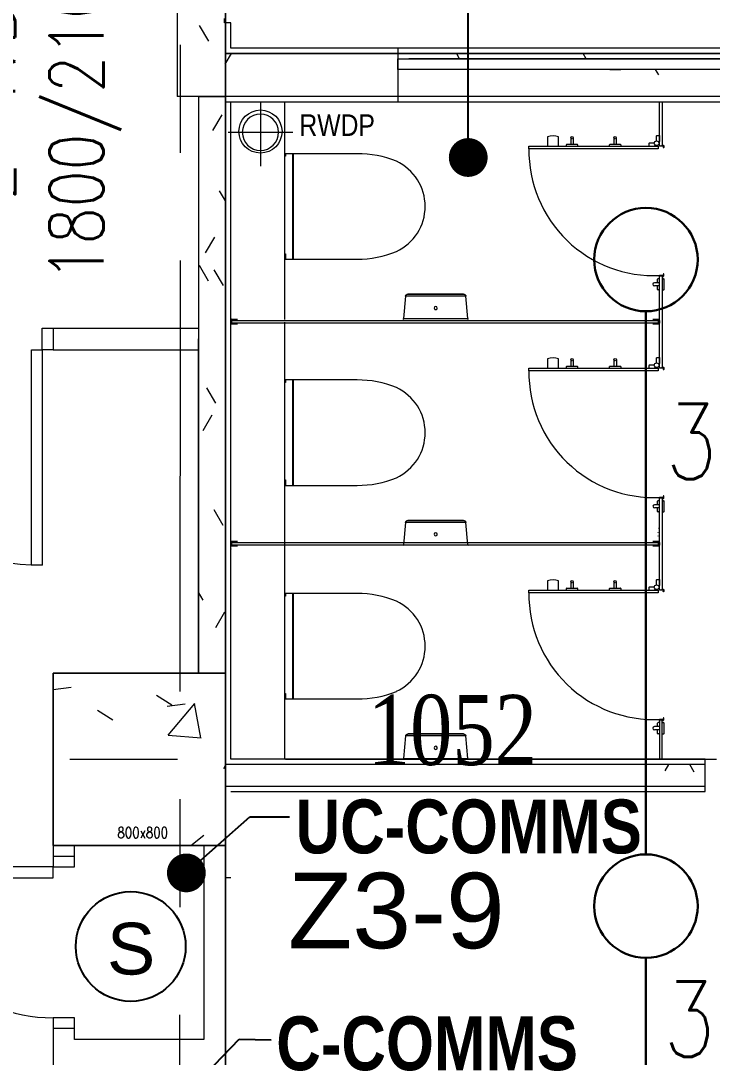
# Model space of a CAD drawing. Header units: millimetres. Extents: x -47219 to 440296, y -79832 to 7189.
# Drawn here: x 6132 to 9340, y -19008 to -14198 of the extents above; entities that cross this region are included whole.
import ezdxf
from ezdxf import colors
from ezdxf.entities.mleader import LeaderData, LeaderLine
from ezdxf.math import Vec2, Vec3

# ---------------------------------------------------------------- set-up
doc = ezdxf.new("R2010")
doc.units = ezdxf.units.MM
doc.linetypes.add('BLK_2 - 3RD STOREY  LOWER ROOF PLAN-archi clean_25 SEPT 2024$0$IDA - Grid Line', pattern=[3500, 2000, -500, 500, -500])
for name, color, linetype in [('ADRESS', 42, 'Continuous'), ('ANNOTATION', 7, 'Continuous'), ('M-_FIRESMOKE_E-', 1, 'Continuous'), ('M-_FIRESPRK_T-', 7, 'Continuous'), ('ROOMNAME', 7, 'Continuous'), ('ZONENAME', 152, 'Continuous')]:
    doc.layers.add(name, color=color, linetype=linetype)
for name, color, linetype, lineweight in [('BLK_2 - 3RD STOREY  LOWER ROOF PLAN-archi clean_25 SEPT 2024$0$1599_DB_A_BLK2_HQ_R21-2ND STOREY 20230517--$0$A-_DOOR----_E', 8, 'Continuous', 9), ('BLK_2 - 3RD STOREY  LOWER ROOF PLAN-archi clean_25 SEPT 2024$0$1599_DB_A_BLK2_HQ_R21-3RD STOREY 230517$0$A-_FLORPATT_H-1', 8, 'Continuous', 9), ('BLK_2 - 3RD STOREY  LOWER ROOF PLAN-archi clean_25 SEPT 2024$0$1599_DB_A_BLK2_HQ_R21-3RD STOREY 230517$0$A-_FURT----_E', 8, 'Continuous', 9), ('BLK_2 - 3RD STOREY  LOWER ROOF PLAN-archi clean_25 SEPT 2024$0$1599_DB_A_BLK2_HQ_R21-3RD STOREY 230517$0$A-_WALL----_H-1', 8, 'Continuous', 9), ('BLK_2 - 3RD STOREY  LOWER ROOF PLAN-archi clean_25 SEPT 2024$0$1599_DB_A_BLK2_HQ_R21-3RD STOREY 230517$0$M-_SANIFIXR_E', 8, 'Continuous', 9), ('BLK_2 - 3RD STOREY  LOWER ROOF PLAN-archi clean_25 SEPT 2024$0$A-_WALL----_E', 8, 'Continuous', 9), ('BLK_2 - 3RD STOREY  LOWER ROOF PLAN-archi clean_25 SEPT 2024$0$A-_WIND----_E', 8, 'Continuous', 9), ('BLK_2 - 3RD STOREY  LOWER ROOF PLAN-archi clean_25 SEPT 2024$0$S-_ANOTGRID_E-1', 8, 'BLK_2 - 3RD STOREY  LOWER ROOF PLAN-archi clean_25 SEPT 2024$0$IDA - Grid Line', 9), ('M-_SPRKPIEX_E-', 1, 'Continuous', 30), ('NW_BEAM AND COLUMN', 134, 'Continuous', 5), ('S-_LINE----_N-', 140, 'Continuous', 18), ('S-TEXT', 140, 'Continuous', 18)]:
    doc.layers.add(name, color=color, linetype=linetype, lineweight=lineweight)
doc.styles.add('BLK_2 - 3RD STOREY  LOWER ROOF PLAN-archi clean_25 SEPT 2024$0$Arial Narrow_1', font='ARIALN.TTF', dxfattribs={"height": 500})
doc.styles.add('BLK_2 - 3RD STOREY  LOWER ROOF PLAN_12 JUNE 2024$0$Arial Narrow_B_3', font='ARIALNB.TTF', dxfattribs={"height": 375})
doc.styles.add('RomanS_3', font='romans__.ttf', dxfattribs={"width": 0.8, "height": 50})
doc.styles.add('RomanS_5', font='romans__.ttf', dxfattribs={"width": 0.8, "height": 250})
doc.styles.add('Simplex', font='SIMPLEX.shx', dxfattribs={"width": 0.8, "height": 2.5})
doc.styles.get("Standard").update_dxf_attribs({"font": 'arial.ttf'})
doc.styles.add('TIME', font='times.ttf', dxfattribs={"width": 0.8})
doc.dimstyles.new('ROOM', dxfattribs={"dimscale": 1000, "dimtxt": 0.18, "dimasz": 0.18, "dimexe": 0.18, "dimexo": 0.0625, "dimgap": 0.09, "dimtad": 0, "dimtih": 1, "dimtoh": 1, "dimdec": 0, "dimzin": 0, "dimdsep": 46, "dimtxsty": 'Standard', "dimblk": 'OBLIQUE', "dimcen": 0.09, "dimadec": 0, "dimazin": 0, "dimtfac": 1, "dimtdec": 0, "dimtofl": 0, "dimtmove": 0, "dimatfit": 3, "dimldrblk": 'DOT', "dimfxl": 1, "dimtolj": 1, "dimtzin": 0, "dimarcsym": 0})
pattern_1 = [(0, (-131307.08, -42727.71), (1016, 254), [83.82, -678.18, 83.82, -678.18, -4064]), (0, (-131307.08, -42727.71), (1016, 254), [-1524, 83.82, -1440.18, 83.82, -678.18, -1778]), (0, (-131307.08, -42727.71), (1016, 254), [-3810, 83.82, -424.18, 83.82, -1186.18]), (120, (-130926.08, -42600.71), (-727.9705, 752.8818), [83.82, -678.18, 83.82, -678.18, -4064]), (120, (-130926.08, -42600.71), (-727.9705, 752.8818), [-1524, 83.82, -1440.18, 83.82, -678.18, -1778]), (120, (-130926.08, -42600.71), (-727.9705, 752.8818), [-3810, 83.82, -424.18, 83.82, -1186.18]), (240, (-130799.08, -42092.71), (-288.0295, -1006.8818), [83.82, -678.18, 83.82, -678.18, -4064]), (240, (-130799.08, -42092.71), (-288.0295, -1006.8818), [-1524, 83.82, -1440.18, 83.82, -678.18, -1778]), (240, (-130799.08, -42092.71), (-288.0295, -1006.8818), [-3810, 83.82, -424.18, 83.82, -1186.18])]
pattern_2 = [(270, (-122611.37, -78352.37), (300, 2e-14), []), (0, (-122611.37, -78352.37), (0, 300), [])]
pattern_3 = [(270, (-122611.37, -78411.28), (300, 2e-14), []), (0, (-122611.37, -78411.28), (0, 300), [])]
pattern_4 = [(0, (0, 0), (1016, 254), [83.82, -678.18, 83.82, -678.18, -4064]), (0, (0, 0), (1016, 254), [-1524, 83.82, -1440.18, 83.82, -678.18, -1778]), (0, (0, 0), (1016, 254), [-3810, 83.82, -424.18, 83.82, -1186.18]), (120, (381, 127), (-727.97045, 752.8818), [83.82, -678.18, 83.82, -678.18, -4064]), (120, (381, 127), (-727.97045, 752.8818), [-1524, 83.82, -1440.18, 83.82, -678.18, -1778]), (120, (381, 127), (-727.97045, 752.8818), [-3810, 83.82, -424.18, 83.82, -1186.18]), (240, (508, 635), (-288.02955, -1006.8818), [83.82, -678.18, 83.82, -678.18, -4064]), (240, (508, 635), (-288.02955, -1006.8818), [-1524, 83.82, -1440.18, 83.82, -678.18, -1778]), (240, (508, 635), (-288.02955, -1006.8818), [-3810, 83.82, -424.18, 83.82, -1186.18])]
pattern_5 = [(270, (-122611.37, -78352.37), (300, 2e-14), []), (0, (-122611.37, -78352.37), (0, 300), [])]

# ---------------------------------------------------------------- blocks, each defined once
blk = doc.blocks.new('3rd Structure')
at = {"layer": 'NW_BEAM AND COLUMN', "color": 8}
for p, q in [((-21350, 250), (-21350, -28550)), ((-21350, -28550), (-21350, 250)), ((-21350, -18325), (-17450, -18325)), ((-21350, -18525), (-21350, -18325)), ((-17450, -18525), (-21350, -18525)), ((-22150, -21200), (-21350, -21200)), ((-22150, -22000), (-22150, -21200)), ((-21350, -21200), (-21350, -22000)), ((-21350, -22000), (-22150, -22000))]:
    blk.add_line(p, q, dxfattribs=at)
at = {"layer": 'S-TEXT', "color": 8, "insert": (-22576.3, -18272.3), "char_height": 250, "width": 2959.115, "attachment_point": 2, "rotation": 90, "line_spacing_factor": 0.983083, "style": 'RomanS_5'}
blk.add_mtext('2-4VB2-3\\P1800/2100x850', dxfattribs=at)
at = {"layer": 'S-TEXT', "color": 8, "insert": (-21851.4, -21915.6), "char_height": 50, "width": 313.287, "attachment_point": 1, "line_spacing_factor": 0.983083, "style": 'RomanS_3'}
blk.add_mtext('800x800', dxfattribs=at)
blk = doc.blocks.new('fire0101')
at = {"color": 0, "linetype": 'Continuous'}
blk.add_circle((0, 0), 100, dxfattribs=at)
blk = doc.blocks.new('_Dot')
at = {"color": 0, "linetype": 'ByBlock', "lineweight": -2}
blk.add_line((-0.5, 0), (-1, 0), dxfattribs=at)
at = {"color": 0, "linetype": 'ByBlock', "const_width": 0.5}
blk.add_lwpolyline([(-0.25, 0, 1), (0.25, 0, 1)], format="xyb", close=True, dxfattribs=at)
blk = doc.blocks.new('_Oblique')
at = {"color": 0, "linetype": 'ByBlock', "lineweight": -2}
blk.add_line((-0.5, -0.5), (0.5, 0.5), dxfattribs=at)
blk = doc.blocks.new('SMOKE')
at = {"layer": 'M-_FIRESMOKE_E-'}
blk.add_circle((0, 0), 254.7, dxfattribs=at)
blk.add_text('S', height=240, dxfattribs=at).set_placement((-110, -130))
blk = doc.blocks.new('BLK_2 - 3RD STOREY  LOWER ROOF PLAN-archi clean_25 SEPT 2024$0$1599_DB_A_BLK2_HQ_R21-3RD STOREY 230517$0$IDA - WC - Floor Mount wo Tank - MS980CMG-2955194-LINKVIEW_BLK2_3RD STOREY')
at = {"layer": 'BLK_2 - 3RD STOREY  LOWER ROOF PLAN-archi clean_25 SEPT 2024$0$1599_DB_A_BLK2_HQ_R21-3RD STOREY 230517$0$M-_SANIFIXR_E'}
for p, q in [((-220.3, 340.1), (-245.6, 340.1)), ((-245.6, 340.1), (-245.6, 8.1)), ((-220.3, 343.3), (-220.3, 340.1)), ((232.2, 340.1), (232.2, 343.3)), ((243.7, 340.1), (232.2, 340.1)), ((243.7, 8.1), (243.7, 340.1)), ((-244.4, 304.5), (-244.4, 305.3)), ((-244.4, 305.3), (243.1, 305.3)), ((243.1, 304.5), (-244.4, 304.5)), ((243.1, 305.3), (243.1, 304.5))]:
    blk.add_line(p, q, dxfattribs=at)
for centre, radius, start, end in [((224.9, 4.8), 470.5, 179.6016, 202.4039), ((-226.8, 4.8), 470.5, 337.5961, 0.3984), ((-0.9, -77.1), 230.7, 204.9793, 335.0207)]:
    blk.add_arc(centre, radius, start, end, dxfattribs=at)
blk = doc.blocks.new('BLK_2 - 3RD STOREY  LOWER ROOF PLAN-archi clean_25 SEPT 2024$0$1599_DB_A_BLK2_HQ_R21-3RD STOREY 230517$0$IDA - Toilet Roll Holder - Jumbo - IDA - Toilet Roll Holder - Jumbo-V24-LINKVIEW_BLK2_3RD STOREY')
at = {"layer": 'BLK_2 - 3RD STOREY  LOWER ROOF PLAN-archi clean_25 SEPT 2024$0$1599_DB_A_BLK2_HQ_R21-3RD STOREY 230517$0$A-_FURT----_E'}
for p, q in [((-152.2, 0), (-148.7, -3.5)), ((148.7, -3.5), (152.2, 0)), ((-148.7, -3.5), (-139.5, -107.9)), ((0, -3.5), (-147.2, -3.5)), ((147.2, -3.5), (0, -3.5)), ((139.5, -107.9), (148.7, -3.5)), ((-138.1, -107.9), (0, -107.9)), ((0, -107.9), (74.6, -107.9)), ((75.4, -107.9), (138.1, -107.9))]:
    blk.add_line(p, q, dxfattribs=at)
for points in [[(-128.8, -117), (-129.2, -117), (-129.6, -117), (-130.1, -116.9), (-130.5, -116.9), (-130.9, -116.8), (-131.4, -116.7), (-131.8, -116.6), (-132.2, -116.4), (-132.6, -116.3), (-133, -116.1), (-133.4, -116), (-133.8, -115.8), (-134.2, -115.6), (-134.6, -115.3), (-134.9, -115.1), (-135.3, -114.8), (-135.6, -114.6), (-136, -114.3), (-136.3, -114), (-136.6, -113.7), (-136.9, -113.4), (-137.2, -113), (-137.5, -112.7), (-137.7, -112.3), (-138, -112), (-138.2, -111.6), (-138.4, -111.2), (-138.6, -110.8), (-138.8, -110.4), (-139, -110), (-139.1, -109.6), (-139.2, -109.2), (-139.4, -108.8), (-139.5, -108.3), (-139.5, -107.9)], [(0, -117), (-5.1, -117), (-10.3, -117), (-15.4, -117), (-20.5, -117), (-25.6, -117), (-30.6, -117), (-35.6, -117), (-40.5, -117), (-45.4, -117), (-50.1, -117), (-54.8, -117), (-59.5, -117), (-64, -117), (-68.4, -117), (-72.7, -117), (-76.9, -117), (-81, -117), (-84.9, -117), (-88.7, -117), (-92.4, -117), (-95.9, -117), (-99.2, -117), (-102.4, -117), (-105.5, -117), (-108.3, -117), (-111, -117), (-113.6, -117), (-115.9, -117), (-118, -117), (-120, -117), (-121.8, -117), (-123.3, -117), (-124.7, -117), (-125.9, -117), (-126.9, -117), (-127.7, -117), (-128.2, -117), (-128.6, -117), (-128.7, -117), (-128.8, -117)], [(-128.8, -117), (-128.6, -117), (-128.3, -117), (-127.8, -117), (-127.1, -117), (-126.2, -117), (-125.1, -117), (-123.7, -117), (-122.2, -117), (-120.5, -117), (-118.6, -117), (-116.5, -117), (-114.2, -117), (-111.7, -117), (-109.1, -117), (-106.3, -117), (-103.3, -117), (-100.1, -117), (-96.8, -117), (-93.3, -117), (-89.7, -117), (-85.9, -117), (-82, -117), (-78, -117), (-73.8, -117), (-69.6, -117), (-65.2, -117), (-60.7, -117), (-56.1, -117), (-51.4, -117), (-46.7, -117), (-41.8, -117), (-36.9, -117), (-32, -117), (-26.9, -117), (-21.9, -117), (-16.8, -117), (-11.7, -117), (-6.5, -117), (-1.4, -117), (0, -117)], [(0, -117), (5.1, -117), (10.3, -117), (15.4, -117), (20.5, -117), (25.6, -117), (30.6, -117), (35.6, -117), (40.5, -117), (45.4, -117), (50.1, -117), (54.8, -117), (59.5, -117), (64, -117), (68.4, -117), (72.7, -117), (76.9, -117), (81, -117), (84.9, -117), (88.7, -117), (92.4, -117), (95.9, -117), (99.2, -117), (102.4, -117), (105.5, -117), (108.3, -117), (111, -117), (113.6, -117), (115.9, -117), (118, -117), (120, -117), (121.8, -117), (123.3, -117), (124.7, -117), (125.9, -117), (126.9, -117), (127.7, -117), (128.2, -117), (128.6, -117), (128.7, -117), (128.8, -117)], [(128.8, -117), (128.6, -117), (128.3, -117), (127.8, -117), (127.1, -117), (126.2, -117), (125.1, -117), (123.7, -117), (122.2, -117), (120.5, -117), (118.6, -117), (116.5, -117), (114.2, -117), (111.7, -117), (109.1, -117), (106.3, -117), (103.3, -117), (100.1, -117), (96.8, -117), (93.3, -117), (89.7, -117), (85.9, -117), (82, -117), (78, -117), (73.8, -117), (69.6, -117), (65.2, -117), (60.7, -117), (56.1, -117), (51.4, -117), (46.7, -117), (41.8, -117), (36.9, -117), (32, -117), (26.9, -117), (21.9, -117), (16.8, -117), (11.7, -117), (6.5, -117), (1.4, -117), (0, -117)], [(139.5, -107.9), (139.5, -108.4), (139.4, -108.8), (139.2, -109.2), (139.1, -109.6), (138.9, -110.1), (138.8, -110.5), (138.6, -110.9), (138.4, -111.2), (138.2, -111.6), (137.9, -112), (137.7, -112.4), (137.4, -112.7), (137.2, -113.1), (136.9, -113.4), (136.6, -113.7), (136.3, -114), (135.9, -114.3), (135.6, -114.6), (135.3, -114.9), (134.9, -115.1), (134.5, -115.3), (134.2, -115.6), (133.8, -115.8), (133.4, -116), (133, -116.2), (132.6, -116.3), (132.2, -116.5), (131.7, -116.6), (131.3, -116.7), (130.9, -116.8), (130.5, -116.9), (130, -116.9), (129.6, -117), (129.1, -117), (128.8, -117)]]:
    blk.add_lwpolyline(points, dxfattribs=at)
for start, end in [(360, 180), (180, 360)]:
    blk.add_arc((0, -52.6), 7.38, start, end, dxfattribs=at)
blk = doc.blocks.new('BLK_2 - 3RD STOREY  LOWER ROOF PLAN-archi clean_25 SEPT 2024$0$1599_DB_A_BLK2_HQ_R21-2ND STOREY 20230517--$0$IDA - F - Single - Swing - 1100L X 2200H - B2-TD01-3240952-LINKVIEW_BLK2_2ND STOREY')
at = {"layer": 'BLK_2 - 3RD STOREY  LOWER ROOF PLAN-archi clean_25 SEPT 2024$0$1599_DB_A_BLK2_HQ_R21-2ND STOREY 20230517--$0$A-_DOOR----_E'}
for p, q in [((-550, 50), (-500, 50)), ((-500, 50), (-500, -50)), ((500, 50), (550, 50)), ((500, -50), (500, 50)), ((-500, -50), (-550, -50)), ((450, -50), (500, -50)), ((450, -1050), (450, -50)), ((500, -50), (500, -1050)), ((550, -50), (500, -50)), ((500, -1050), (450, -1050))]:
    blk.add_line(p, q, dxfattribs=at)
blk.add_arc((500, -50), 1000, 180, 270, dxfattribs=at)
blk = doc.blocks.new('BLK_2 - 3RD STOREY  LOWER ROOF PLAN-archi clean_25 SEPT 2024$0$IDA - Louver - Array Panels - 3 Panels - 3000L X 1000H - AW-3859977-BLK 2 3RD STOREY PLAN')
at = {"layer": 'BLK_2 - 3RD STOREY  LOWER ROOF PLAN-archi clean_25 SEPT 2024$0$A-_WIND----_E'}
for p, q in [((-1450, 25), (-1500, 25)), ((-1500, 25), (-1500, -25)), ((-1500, -25), (-1500, 25)), ((-1500, 25), (1500, 25)), ((-1500, 25), (1450, 25)), ((-1500, 25), (-1500, -25)), ((-466.7, 25), (-516.7, 25)), ((516.7, 25), (466.7, 25)), ((1500, 25), (1500, -25)), ((-1500, -25), (-1450, -25)), ((-1500, -25), (1450, -25)), ((1500, -25), (-1500, -25)), ((-516.7, -25), (-466.7, -25)), ((466.7, -25), (516.7, -25))]:
    blk.add_line(p, q, dxfattribs=at)
blk = doc.blocks.new('BLK_2 - 3RD STOREY  LOWER ROOF PLAN-archi clean_25 SEPT 2024$0$2 hook door')
for p, q in [((25045.5, -16829.2), (25045.5, -16872.2)), ((25097.5, -16872.2), (25097.5, -16829.2)), ((25154.1, -16832.7), (25154.1, -16863.2)), ((25165.1, -16832.7), (25165.1, -16863.2)), ((25354.1, -16832.7), (25354.1, -16863.2)), ((25365.1, -16832.7), (25365.1, -16863.2)), ((25133.6, -16872.2), (25133.6, -16865.2)), ((25135.6, -16863.2), (25183.6, -16863.2)), ((25185.6, -16865.2), (25185.6, -16872.2)), ((25333.6, -16872.2), (25333.6, -16865.2)), ((25335.6, -16863.2), (25383.6, -16863.2)), ((25385.6, -16865.2), (25385.6, -16872.2)), ((25565.5, -17505.7), (25542, -17505.7)), ((25556.5, -17505.7), (25556.5, -17489.2)), ((25565.5, -17487.2), (25558.5, -17487.2)), ((25577.5, -17487.2), (25584.5, -17487.2)), ((25586.5, -17537.2), (25586.5, -17489.2)), ((25565.5, -17520.7), (25542, -17520.7)), ((25556.5, -17537.2), (25556.5, -17520.7)), ((25565.5, -17539.2), (25558.5, -17539.2)), ((25577.5, -17539.2), (25584.5, -17539.2))]:
    blk.add_line(p, q)
for points in [[(25552, -16847.7), (25552, -16824.7, -0.414214), (25554, -16822.7), (25565.5, -16822.7), (25565.5, -16850.2), (25563.1, -16850.2), (25563.1, -16858.7)], [(25541, -16858.7), (25518, -16858.7, 0.414214), (25516, -16860.7), (25516, -16872.2), (25543.5, -16872.2), (25543.5, -16869.8), (25552, -16869.8)]]:
    blk.add_lwpolyline(points, format="xyb")
blk.add_lwpolyline([(25559.6, -16884.2), (24959.6, -16884.2), (24959.6, -16872.2), (25559.6, -16872.2)], close=True)
for points in [[(25584.8, -16878.2, -0.291473), (25583.6, -16880, -1), (25583.1, -16878.9, 0.291473), (25583.6, -16878.2), (25583.6, -16870.5, 0.350085), (25581.8, -16869.2, 1), (25581.8, -16871.7), (25581.8, -16872.2), (25565.3, -16872.2, -0.414214), (25564.8, -16871.7), (25564.8, -16868.2, -0.327538), (25565.5, -16867.2), (25565.5, -16871), (25577.5, -16871), (25577.5, -16868.2, -0.414214), (25578.5, -16867.2), (25581.8, -16867.2, -0.414214), (25584.8, -16870.2)], [(25584.8, -17466.4, 0.291473), (25583.6, -17464.5, 1), (25583.1, -17465.6, -0.291473), (25583.6, -17466.4), (25583.6, -17474.1, -0.350085), (25581.8, -17475.4, -1), (25581.8, -17472.9), (25581.8, -17472.4), (25565.3, -17472.4, 0.414214), (25564.8, -17472.9), (25564.8, -17476.4, 0.327538), (25565.5, -17477.4), (25565.5, -17473.6), (25577.5, -17473.6), (25577.5, -17476.4, 0.414214), (25578.5, -17477.4), (25581.8, -17477.4, 0.414214), (25584.8, -17474.4)]]:
    blk.add_lwpolyline(points, format="xyb", close=True)
for centre, radius in [((25159.6, -16832.7), 5.5), ((25359.6, -16832.7), 5.5), ((25552, -16858.7), 11)]:
    blk.add_circle(centre, radius)
for centre, radius, start, end in [((25071.5, -16894.3), 70.1, 68.2289, 111.7711), ((25135.6, -16865.2), 2, 90, 180), ((25183.6, -16865.2), 2, 0, 90), ((25335.6, -16865.2), 2, 90, 180), ((25383.6, -16865.2), 2, 0, 90), ((25542, -17513.2), 7.5, 90, 270), ((25558.5, -17489.2), 2, 90, 180), ((25584.5, -17489.2), 2, 0, 90), ((25558.5, -17537.2), 2, 180, 270), ((25584.5, -17537.2), 2, 270, 0)]:
    blk.add_arc(centre, radius, start, end)
at = {"ltscale": 10}
blk.add_arc((25540.3, -16892.1), 580.8, 179.2194, 272.5231, dxfattribs=at)
blk = doc.blocks.new('BLK_2 - 3RD STOREY  LOWER ROOF PLAN-archi clean_25 SEPT 2024')
at = {"layer": 'BLK_2 - 3RD STOREY  LOWER ROOF PLAN-archi clean_25 SEPT 2024$0$1599_DB_A_BLK2_HQ_R21-3RD STOREY 230517$0$A-_FLORPATT_H-1'}
h = blk.add_hatch(dxfattribs=at)
h.set_pattern_fill('FP_5', color=256, style=0, pattern_type=2)
h.set_pattern_definition(pattern_2)
h.paths.add_polyline_path([(-122207.9, -57202.4), (-122227.9, -57202.4), (-122224.4, -57222.4), (-122224.4, -57205.4), (-122211.4, -57205.4), (-122209.4, -57228.2), (-122209.4, -57220.4)], flags=0)
h = blk.add_hatch(dxfattribs=at)
h.set_pattern_fill('FP_5', color=256, style=0, pattern_type=2)
h.set_pattern_definition(pattern_2)
h.paths.add_polyline_path([(-122227.9, -58222.1), (-122227.4, -58246.4), (-122226.4, -58248.9), (-122224.4, -58248.9), (-122226.4, -58226.5), (-122227.8, -58222.4)], flags=0)
h = blk.add_hatch(dxfattribs=at)
h.set_pattern_fill('FP_5', color=256, style=0, pattern_type=2)
h.set_pattern_definition(pattern_2)
h.paths.add_polyline_path([(-122254.6, -58268.9), (-122232, -58268.2), (-122227.9, -58267.4), (-122227.9, -58265.4), (-122250.2, -58267.4)], flags=0)
h = blk.add_hatch(dxfattribs=at)
h.set_pattern_fill('FP_5', color=256, style=0, pattern_type=2)
h.set_pattern_definition(pattern_2)
h.paths.add_polyline_path([(-122227.9, -58282.6), (-122224.4, -58268.9), (-122226.4, -58270.4), (-122227.8, -58282.4)], flags=0)
h = blk.add_hatch(dxfattribs=at)
h.set_pattern_fill('FP_5', color=256, style=0, pattern_type=2)
h.set_pattern_definition(pattern_2)
h.paths.add_polyline_path([(-122254.6, -59298.9), (-122244.4, -59302.4), (-122227.9, -59300.4), (-122227.9, -59299.2), (-122244.4, -59300.1)], flags=0)
h = blk.add_hatch(dxfattribs=at)
h.set_pattern_fill('FP_5', color=256, style=0, pattern_type=2)
h.set_pattern_definition(pattern_2)
h.paths.add_polyline_path([(-122227.9, -59272.1), (-122227.4, -59296.4), (-122226.4, -59298.9), (-122224.4, -59298.9), (-122226.4, -59276.5), (-122227.8, -59272.4)], flags=0)
h = blk.add_hatch(dxfattribs=at)
h.set_pattern_fill('FP_5', color=256, style=0, pattern_type=2)
h.set_pattern_definition(pattern_2)
h.paths.add_polyline_path([(-122227.9, -59302.4), (-122227.4, -59302.4), (-122226.4, -59318.7), (-122224.4, -59317.4), (-122226.4, -59299), (-122227.7, -59300.4)], flags=0)
h = blk.add_hatch(dxfattribs=at)
h.set_pattern_fill('FP_5', color=256, style=0, pattern_type=2)
h.set_pattern_definition(pattern_2)
h.paths.add_polyline_path([(-122207.9, -59272.1), (-122211.4, -59282.4), (-122209.4, -59328.2), (-122209.4, -59320.4), (-122208.1, -59299.4), (-122207.9, -59272.4)], flags=0)
h = blk.add_hatch(dxfattribs=at)
h.set_pattern_fill('FP_5', color=256, style=0, pattern_type=2)
h.set_pattern_definition(pattern_2)
h.paths.add_polyline_path([(-122254.6, -59318.9), (-122232, -59318.2), (-122227.9, -59317.4), (-122227.9, -59315.4), (-122250.2, -59317.4)], flags=0)
h = blk.add_hatch(dxfattribs=at)
h.set_pattern_fill('FP_5', color=256, style=0, pattern_type=2)
h.set_pattern_definition(pattern_2)
h.paths.add_polyline_path([(-122227.9, -59332.6), (-122224.4, -59318.9), (-122226.4, -59320.4), (-122227.8, -59332.4)], flags=0)
h = blk.add_hatch(dxfattribs=at)
h.set_pattern_fill('FP_5', color=256, style=0, pattern_type=2)
h.set_pattern_definition(pattern_2)
h.paths.add_polyline_path([(-124236.4, -60552.4), (-124211.4, -60552.4), (-124211.4, -60502.4), (-124236.4, -60502.4), (-124236.4, -60527.4)], flags=0)
at = {"layer": 'BLK_2 - 3RD STOREY  LOWER ROOF PLAN-archi clean_25 SEPT 2024$0$1599_DB_A_BLK2_HQ_R21-3RD STOREY 230517$0$A-_WALL----_H-1'}
h = blk.add_hatch(dxfattribs=at)
h.set_pattern_fill('FP_2', color=256, style=0, pattern_type=2)
h.set_pattern_definition(pattern_1)
h.paths.add_polyline_path([(-124361.4, -57077.4), (-124236.4, -57077.4), (-124237.9, -56935.7), (-124241.4, -56935.7), (-124241.4, -56915.7), (-124236.4, -56915.7), (-124237.9, -56722.4), (-124241.4, -56722.4), (-124241.4, -56702.4), (-124361.4, -56702.4), (-124361.4, -57052.4)], flags=0)
at = {"layer": 'BLK_2 - 3RD STOREY  LOWER ROOF PLAN-archi clean_25 SEPT 2024$0$A-_WALL----_E'}
h = blk.add_hatch(dxfattribs=at)
h.set_pattern_fill('FP_2', color=256, style=0, pattern_type=2)
h.set_pattern_definition(pattern_4)
h.paths.add_polyline_path([(-124361.4, -57077.4), (-124236.4, -57077.4), (-124236.4, -56935.7), (-124241.4, -56935.7), (-124241.4, -56915.7), (-124236.4, -56915.7), (-124236.4, -56722.4), (-124241.4, -56722.4), (-124241.4, -56702.4), (-124361.4, -56702.4), (-124361.4, -57052.4)])
h.paths.add_polyline_path([(-124241.4, -55302.4), (-124241.4, -55282.4), (-124236.4, -55282.4), (-124236.4, -54972.4), (-124241.4, -54972.4), (-124241.4, -54952.4), (-124361.4, -54952.4), (-124361.4, -55302.4), (-124268.6, -55302.4)])
h.paths.add_polyline_path([(-124303.6, -51352.4), (-124241.4, -51352.4), (-124241.4, -51332.4), (-124236.4, -51332.4), (-124236.4, -51105.4), (-124241.4, -51105.4), (-124241.4, -51085.4), (-124361.4, -51085.4), (-124361.4, -51352.4)])
h.paths.add_polyline_path([(-124303.6, -49685.4), (-124241.4, -49685.4), (-124241.4, -49665.4), (-124236.4, -49665.4), (-124236.4, -49439.4), (-124241.4, -49439.4), (-124241.4, -49419.4), (-124361.4, -49419.4), (-124361.4, -49685.4)])
h.paths.add_polyline_path([(-124361.4, -48019.4), (-124241.4, -48019.4), (-124241.4, -47999.4), (-124236.4, -47999.4), (-124236.4, -47772.4), (-124241.4, -47772.4), (-124241.4, -47752.4), (-124361.4, -47752.4)])
h.paths.add_polyline_path([(-124361.4, -44152.4), (-124241.4, -44152.4), (-124241.4, -44132.4), (-124236.4, -44132.4), (-124236.4, -43955.7), (-124241.4, -43955.7), (-124241.4, -43935.7), (-124361.4, -43935.7), (-124361.4, -43987.8)])
h.paths.add_polyline_path([(-124241.4, -42535.7), (-124241.4, -42515.7), (-124236.4, -42515.7), (-124236.4, -42339), (-124241.4, -42339), (-124241.4, -42319), (-124361.4, -42319), (-124361.4, -42535.7), (-124268.6, -42535.7)])
h.paths.add_polyline_path([(-124272.2, -40919), (-124241.4, -40919), (-124241.4, -40899), (-124236.4, -40899), (-124236.4, -40722.4), (-124241.4, -40722.4), (-124241.4, -40702.4), (-124361.4, -40702.4), (-124361.4, -40919), (-124303.6, -40919)])
h = blk.add_hatch(dxfattribs=at)
h.set_pattern_fill('FP_2', color=256, style=0, pattern_type=2)
h.set_pattern_definition(pattern_4)
h.paths.add_polyline_path([(-120811.9, -57177.4), (-120336.4, -57177.4), (-120336.4, -57077.4), (-124361.4, -57077.4), (-124361.4, -57177.4), (-121078.1, -57177.4)])
h.paths.add_polyline_path([(-121419.7, -57152.4), (-123436.4, -57152.4), (-123436.4, -57102.4), (-120436.4, -57102.4), (-120436.4, -57152.4), (-121344.3, -57152.4)])
h = blk.add_hatch(dxfattribs=at)
h.set_pattern_fill('FP_2', color=256, style=0, pattern_type=2)
h.set_pattern_definition(pattern_1)
h.paths.add_polyline_path([(-124237.9, -59952.4), (-124236.4, -59952.4), (-124237.9, -57177.4), (-124361.4, -57177.4), (-124361.4, -59952.4)], flags=0)
h = blk.add_hatch(dxfattribs=at)
h.set_pattern_fill('FP_2', color=256, style=0, pattern_type=2)
h.set_pattern_definition(pattern_4)
h.paths.add_polyline_path([(-124272.2, -59952.4), (-124236.4, -59952.4), (-124236.4, -57177.4), (-124361.4, -57177.4), (-124361.4, -59952.4)])
h = blk.add_hatch(dxfattribs=at)
h.set_pattern_fill('FP_5', color=256, style=0, pattern_type=2)
h.set_pattern_definition(pattern_3)
h.paths.add_polyline_path([(-123958.2, -57542.6), (-123923.4, -57543.2), (-123923.4, -58030.7), (-123922.6, -58030.7), (-123923.4, -57543.2)], flags=0)
h = blk.add_hatch(dxfattribs=at)
h.set_pattern_fill('FP_5', color=256, style=0, pattern_type=2)
h.set_pattern_definition([(270, (-122611.37, -78416.28), (300, 2e-14), []), (0, (-122611.37, -78416.28), (0, 300), [])])
h.paths.add_polyline_path([(-122254.6, -58312.8), (-122244.4, -58316.3), (-122227.9, -58314.3), (-122227.9, -58313.1), (-122244.4, -58314)], flags=0)
h = blk.add_hatch(dxfattribs=at)
h.set_pattern_fill('FP_5', color=256, style=0, pattern_type=2)
h.set_pattern_definition(pattern_3)
h.paths.add_polyline_path([(-123958.2, -58592.6), (-123923.4, -58593.2), (-123923.4, -59080.7), (-123922.6, -59080.7), (-123923.4, -58593.2)], flags=0)
h = blk.add_hatch(dxfattribs=at)
h.set_pattern_fill('FP_5', color=256, style=0, pattern_type=2)
h.set_pattern_definition(pattern_2)
h.paths.add_polyline_path([(-123958.2, -59583.7), (-123923.4, -59584.3), (-123923.4, -60071.8), (-123922.6, -60071.8), (-123923.4, -59584.3)], flags=0)
h = blk.add_hatch(dxfattribs=at)
h.set_pattern_fill('FP_1', color=256, style=0, pattern_type=2)
h.set_pattern_definition([(50, (-131307.1, -42727.7), (1821.84, -159.39), [190.5, -2095.5]), (355, (-131307, -42727.7), (-352.43, 1910.57), [152.4, -1676.4]), (100.451, (-131155.3, -42741), (1469.43, 1751.17), [161.9, -1780.9]), (46.184, (-131307, -42219.7), (2710.8, -420.43), [285.75, -3143.25]), (96.636, (-131081.2, -42254.7), (2374.03, 2474.28), [242.85, -2671.35]), (351.184, (-131307, -42219.7), (2374.05, 2474.25), [228.6, -2514.6]), (21, (-131053.1, -42346.7), (1516.14, -1022.65), [190.5, -2095.5]), (326, (-131053, -42346.7), (618.02, 1841.88), [152.4, -1676.4]), (71.451, (-130926.7, -42432), (2134.17, 819.21), [161.9, -1780.9]), (37.5, (-131307.1, -42727.7), (30.886, 845.55), [83.82, -1572.26, 83.82, -1617.98, -1682.75]), (37.5, (-131307.1, -42727.7), (30.886, 845.55), [-3357.88, 83.82, -1598.93]), (7.5, (-131307.1, -42727.7), (668.197, 1001.806), [83.82, -886.46, 83.82, -1534.16, -641.35]), (7.5, (-131307.1, -42727.7), (668.197, 1001.806), [-2588.26, 83.82, -557.53]), (327.5, (-131873.5, -42727.7), (1355.91, -57.29), [83.82, -551.18, 83.82, -1897.38, -2628.9]), (327.5, (-131873.5, -42727.7), (1355.91, -57.29), [-2616.2, 83.82, -2545.08]), (317.5, (-132127.5, -42727.7), (1481.29, 254.266), [83.82, -741.68, 83.82, -1231.9, -1866.9]), (317.5, (-132127.5, -42727.7), (1481.29, 254.266), [-2141.22, 83.82, -1783.08])])
h.paths.add_polyline_path([(-124237.9, -60752.4), (-124236.4, -60752.4), (-124237.9, -59952.4), (-125036.4, -59952.4), (-125036.4, -60752.4), (-124436.4, -60752.4)], flags=0)
h = blk.add_hatch(dxfattribs=at)
h.set_pattern_fill('FP_1', color=256, style=0, pattern_type=2)
h.set_pattern_definition([(50, (0, 0), (1821.841, -159.39), [190.5, -2095.5]), (355, (0, 0), (-352.428, 1910.567), [152.4, -1676.4]), (100.451, (151.8, -13.3), (1469.426, 1751.166), [161.9, -1780.9]), (46.184, (0, 508), (2710.79, -420.428), [285.75, -3143.25]), (96.636, (226, 473), (2374.026, 2474.276), [242.85, -2671.35]), (351.184, (0, 508), (2374.05, 2474.25), [228.6, -2514.6]), (21, (254, 381), (1516.143, -1022.652), [190.5, -2095.5]), (326, (254, 381), (618.02, 1841.88), [152.4, -1676.4]), (71.451, (380.3, 295.8), (2134.171, 819.212), [161.9, -1780.9]), (37.5, (0, 0), (30.886, 845.5504), [83.82, -1572.26, 83.82, -1617.98, -1682.75]), (37.5, (0, 0), (30.886, 845.5504), [-3357.88, 83.82, -1598.93]), (7.5, (0, 0), (668.1966, 1001.806), [83.82, -886.46, 83.82, -1534.16, -641.35]), (7.5, (0, 0), (668.1966, 1001.806), [-2588.26, 83.82, -557.53]), (327.5, (-566.4, 0), (1355.9093, -57.2896), [83.82, -551.18, 83.82, -1897.38, -2628.9]), (327.5, (-566.4, 0), (1355.9093, -57.2896), [-2616.2, 83.82, -2545.08]), (317.5, (-820.4, 0), (1481.293, 254.266), [83.82, -741.68, 83.82, -1231.9, -1866.9]), (317.5, (-820.4, 0), (1481.293, 254.266), [-2141.22, 83.82, -1783.08])])
h.paths.add_polyline_path([(-124272.2, -60752.4), (-124236.4, -60752.4), (-124236.4, -59952.4), (-125036.4, -59952.4), (-125036.4, -60752.4), (-124436.4, -60752.4)])
h = blk.add_hatch(dxfattribs=at)
h.set_pattern_fill('FP_1', color=256, style=0, pattern_type=2)
h.set_pattern_definition([(50, (-131307.1, -42727.7), (1821.84, -159.39), [190.5, -2095.5]), (355, (-131307, -42727.7), (-352.43, 1910.57), [152.4, -1676.4]), (100.451, (-131155.3, -42741), (1469.43, 1751.17), [161.9, -1780.9]), (46.184, (-131307, -42219.7), (2710.8, -420.43), [285.75, -3143.25]), (96.636, (-131081.2, -42254.7), (2374.03, 2474.28), [242.85, -2671.35]), (351.184, (-131307, -42219.7), (2374.05, 2474.25), [228.6, -2514.6]), (21, (-131053.1, -42346.7), (1516.14, -1022.65), [190.5, -2095.5]), (326, (-131053, -42346.7), (618.02, 1841.88), [152.4, -1676.4]), (71.451, (-130926.7, -42432), (2134.17, 819.21), [161.9, -1780.9]), (37.5, (-131307.1, -42727.7), (30.886, 845.55), [83.82, -1572.26, 83.82, -1617.98, -1682.75]), (37.5, (-131307.1, -42727.7), (30.886, 845.55), [-3357.88, 83.82, -1598.93]), (7.5, (-131307.1, -42727.7), (668.197, 1001.806), [83.82, -886.46, 83.82, -1534.16, -641.35]), (7.5, (-131307.1, -42727.7), (668.197, 1001.806), [-2588.26, 83.82, -557.53]), (327.5, (-131873.5, -42727.7), (1355.91, -57.29), [83.82, -551.18, 83.82, -1897.38, -2628.9]), (327.5, (-131873.5, -42727.7), (1355.91, -57.29), [-2616.2, 83.82, -2545.08]), (317.5, (-132127.5, -42727.7), (1481.29, 254.266), [83.82, -741.68, 83.82, -1231.9, -1866.9]), (317.5, (-132127.5, -42727.7), (1481.29, 254.266), [-2141.22, 83.82, -1783.08])])
h.paths.add_polyline_path([(-124236.4, -60752.4), (-124237.9, -59952.4), (-125036.4, -59952.4), (-125036.4, -60752.4), (-124237.9, -60752.4)], flags=0)
h = blk.add_hatch(dxfattribs=at)
h.set_pattern_fill('FP_5', color=256, style=0, pattern_type=2)
h.set_pattern_definition(pattern_5)
h.paths.add_polyline_path([(-122227.9, -60352.4), (-122224.4, -60352.4), (-122226.4, -60326.5), (-122226.4, -60334.4), (-122227.6, -60349.4)], flags=0)
h = blk.add_hatch(dxfattribs=at)
h.set_pattern_fill('FP_5', color=256, style=0, pattern_type=2)
h.set_pattern_definition(pattern_5)
h.paths.add_polyline_path([(-122207.9, -60322.1), (-122211.4, -60332.4), (-122209.4, -60352.4), (-122207.9, -60352.4), (-122207.9, -60322.4)], flags=0)
h = blk.add_hatch(dxfattribs=at)
h.set_pattern_fill('FP_2', color=256, style=0, pattern_type=2)
h.set_pattern_definition(pattern_1)
h.paths.add_polyline_path([(-123335.9, -60477.4), (-122011.4, -60477.4), (-122011.4, -60377.4), (-124284.9, -60379.5), (-124284.9, -60477.4), (-123786.9, -60477.4)], flags=0)
for p, q in [((-124461.4, -56702.4), (-124461.4, -57052.4)), ((-124236.4, -57077.4), (-124236.4, -56702.4)), ((-124241.4, -56935.7), (-124241.4, -56915.7)), ((-124211.4, -56935.7), (-124241.4, -56935.7)), ((-124236.4, -56935.7), (-124236.4, -56915.7)), ((-124236.4, -57052.4), (-124236.4, -56935.7)), ((-124236.4, -57052.4), (-124236.4, -56935.7)), ((-124211.4, -57052.4), (-124211.4, -56935.7)), ((-124461.4, -57052.4), (-124461.4, -57077.4)), ((-124461.4, -57077.4), (-124461.4, -57277.4)), ((-124236.4, -57052.4), (-124236.4, -57077.4)), ((-124236.4, -57077.4), (-124236.4, -57052.4)), ((-120336.4, -57077.4), (-124236.4, -57077.4)), ((-120336.4, -57077.4), (-124236.4, -57077.4)), ((-117011.4, -57052.4), (-124211.4, -57052.4)), ((-120336.4, -57052.4), (-124211.4, -57052.4)), ((-120361.4, -57277.4), (-124461.4, -57277.4)), ((-124236.4, -57277.4), (-124361.4, -57277.4)), ((-124361.4, -57277.4), (-124361.4, -58368.9)), ((-124361.4, -57277.4), (-124236.4, -57277.4)), ((-124237.9, -57277.4), (-124236.4, -60427.4)), ((-124236.4, -57302.4), (-120336.4, -57302.4)), ((-124211.4, -60352.4), (-124211.4, -57302.4)), ((-124074.7, -57300.7), (-124074.7, -57600.7)), ((-123961.4, -58311.3), (-123961.4, -57302.4)), ((-124224.3, -57443.4), (-123924.3, -57443.4)), ((-124211.4, -58307.8), (-124211.4, -58309.3)), ((-124181.1, -58312.8), (-124211.4, -58312.8)), ((-124211.4, -58314.3), (-124209.9, -58316.3)), ((-124211.4, -58326.3), (-124211.4, -58327.8)), ((-124209.9, -58329.3), (-124211.4, -58331.3)), ((-124211.4, -58332.8), (-124181.1, -58332.8)), ((-124209.9, -58316.3), (-124209.9, -58329.3)), ((-124208.4, -58314.3), (-124193.4, -58314.3)), ((-124208.4, -58331.3), (-124208.4, -58314.3)), ((-124208.4, -58316.3), (-124208.4, -58329.3)), ((-124193.4, -58331.3), (-124208.4, -58331.3)), ((-124193.4, -58314.3), (-124191.4, -58316.3)), ((-124191.4, -58329.3), (-124193.4, -58331.3)), ((-124191.4, -58316.3), (-124181.1, -58316.3)), ((-124181.1, -58329.3), (-124191.4, -58329.3)), ((-123961.4, -59361.3), (-123961.4, -58324.3)), ((-122224.4, -58312.8), (-122254.6, -58312.8)), ((-122254.6, -58316.3), (-122244.4, -58316.3)), ((-122244.4, -58329.3), (-122254.6, -58329.3)), ((-122254.6, -58332.8), (-122224.4, -58332.8)), ((-122244.4, -58316.3), (-122242.4, -58314.3)), ((-122242.4, -58331.3), (-122244.4, -58329.3)), ((-122242.4, -58314.3), (-122227.4, -58314.3)), ((-122227.4, -58331.3), (-122242.4, -58331.3)), ((-122227.4, -58314.3), (-122227.4, -58331.3)), ((-122227.4, -58329.3), (-122227.4, -58316.3)), ((-122225.9, -58316.3), (-122224.4, -58314.3)), ((-122225.9, -58329.3), (-122225.9, -58316.3)), ((-122224.4, -58331.3), (-122225.9, -58329.3)), ((-122224.4, -58314.3), (-122224.4, -58312.8)), ((-122224.4, -58332.8), (-122224.4, -58331.3)), ((-125036.4, -58352.4), (-125036.4, -58452.4)), ((-125036.4, -58352.4), (-124361.4, -58352.4)), ((-124361.4, -58368.9), (-124361.4, -59952.4)), ((-124361.4, -59952.4), (-124361.4, -58402.4)), ((-125036.4, -58452.4), (-124361.4, -58452.4)), ((-124361.4, -58468.9), (-124361.4, -59952.4)), ((-124181.1, -59342.8), (-124211.4, -59342.8)), ((-124211.4, -59344.3), (-124209.9, -59346.3)), ((-124209.9, -59346.3), (-124209.9, -59359.3)), ((-124208.4, -59344.3), (-124193.4, -59344.3)), ((-124208.4, -59361.3), (-124208.4, -59344.3)), ((-124208.4, -59346.3), (-124208.4, -59359.3)), ((-124193.4, -59344.3), (-124191.4, -59346.3)), ((-124191.4, -59346.3), (-124181.1, -59346.3)), ((-123961.4, -60352.4), (-123961.4, -59315.4)), ((-122224.4, -59342.8), (-122254.6, -59342.8)), ((-122254.6, -59346.3), (-122244.4, -59346.3)), ((-122244.4, -59346.3), (-122242.4, -59344.3)), ((-122242.4, -59344.3), (-122227.4, -59344.3)), ((-122227.9, -59346.3), (-122226.4, -59346.3)), ((-122227.4, -59344.3), (-122227.4, -59361.3)), ((-122227.4, -59359.3), (-122227.4, -59346.3)), ((-122226.4, -59346.3), (-122224.4, -59344.8)), ((-122225.9, -59346.3), (-122224.4, -59344.3)), ((-122225.9, -59359.3), (-122225.9, -59346.3)), ((-122224.4, -59344.3), (-122224.4, -59342.8)), ((-124211.4, -59357.8), (-124211.4, -59359.3)), ((-124209.9, -59359.3), (-124211.4, -59361.3)), ((-124211.4, -59362.8), (-124181.1, -59362.8)), ((-124211.4, -59376.3), (-124211.4, -59377.8)), ((-124193.4, -59361.3), (-124208.4, -59361.3)), ((-124191.4, -59359.3), (-124193.4, -59361.3)), ((-124181.1, -59359.3), (-124191.4, -59359.3)), ((-122244.4, -59359.3), (-122254.6, -59359.3)), ((-122254.6, -59362.8), (-122224.4, -59362.8)), ((-122242.4, -59361.3), (-122244.4, -59359.3)), ((-122227.4, -59361.3), (-122242.4, -59361.3)), ((-122224.4, -59361.3), (-122225.9, -59359.3)), ((-122224.4, -59362.8), (-122224.4, -59361.3)), ((-125036.4, -59952.4), (-125036.4, -60752.4)), ((-124361.4, -59952.4), (-125036.4, -59952.4)), ((-124361.4, -59952.4), (-125036.4, -59952.4)), ((-125036.4, -59952.4), (-125036.4, -60752.4)), ((-125036.4, -59952.4), (-125036.4, -60752.4)), ((-124336.4, -59952.4), (-125036.4, -59952.4)), ((-124361.4, -59952.4), (-124236.4, -59952.4)), ((-124236.4, -59952.4), (-124361.4, -59952.4)), ((-124236.4, -59952.4), (-124361.4, -59952.4)), ((-124361.4, -59952.4), (-124236.4, -59952.4)), ((-124236.4, -59952.4), (-124361.4, -59952.4)), ((-124361.4, -59952.4), (-124236.4, -59952.4)), ((-124361.4, -59952.4), (-124236.4, -59952.4)), ((-124336.4, -59952.4), (-124236.4, -59952.4)), ((-124236.4, -59952.4), (-124336.4, -59952.4)), ((-124236.4, -60752.4), (-124236.4, -59952.4)), ((-124236.4, -60027.4), (-124236.4, -61002.4)), ((-124236.4, -60827.4), (-124236.4, -60027.4)), ((-122011.4, -60352.4), (-124211.4, -60352.4)), ((-122011.4, -60502.4), (-122011.4, -60352.4)), ((-122011.4, -60377.4), (-124236.4, -60377.4)), ((-124236.4, -60477.4), (-122011.4, -60477.4)), ((-124236.4, -62362.4), (-124236.4, -60502.4)), ((-124236.4, -60502.4), (-124236.4, -62362.4)), ((-124211.4, -60502.4), (-122011.4, -60502.4)), ((-125036.4, -60752.4), (-125036.4, -60802.4)), ((-124836.4, -60752.4), (-125036.4, -60752.4)), ((-125036.4, -60752.4), (-124436.4, -60752.4)), ((-124936.4, -60802.4), (-124936.4, -60752.4)), ((-124236.4, -60752.4), (-124436.4, -60752.4)), ((-124436.4, -60752.4), (-124236.4, -60752.4)), ((-124336.4, -60752.4), (-124336.4, -61652.4)), ((-124236.4, -64302.4), (-124236.4, -60752.4)), ((-125036.4, -60802.4), (-124936.4, -60802.4)), ((-125036.4, -60802.4), (-125036.4, -60852.4)), ((-124936.4, -60852.4), (-124936.4, -60802.4)), ((-125036.4, -60852.4), (-125736.4, -60852.4)), ((-125036.4, -60902.4), (-125036.4, -60852.4)), ((-125036.4, -60852.4), (-124936.4, -60852.4)), ((-125736.4, -60902.4), (-125036.4, -60902.4)), ((-124211.4, -60902.4), (-124236.4, -60902.4)), ((-125036.4, -61552.4), (-125036.4, -61602.4)), ((-124936.4, -61552.4), (-125036.4, -61552.4)), ((-124936.4, -61602.4), (-124936.4, -61552.4)), ((-125036.4, -61602.4), (-125036.4, -61902.4)), ((-124936.4, -61602.4), (-125036.4, -61602.4)), ((-124936.4, -61652.4), (-124936.4, -61602.4)), ((-124336.4, -61652.4), (-124936.4, -61652.4))]:
    blk.add_line(p, q, dxfattribs=at)
for points in [[(-123436.4, -57052.4), (-123436.4, -57302.4)], [(-124361.4, -57277.4), (-124361.4, -59952.4)], [(-122211.4, -57507.8), (-122223.4, -57507.8), (-122223.4, -57302.4), (-122211.4, -57302.4), (-122211.4, -57507.8)], [(-122223.4, -58537.8), (-122223.4, -58107.8), (-122211.4, -58107.8), (-122211.4, -58537.8), (-122223.4, -58537.8)], [(-124211.4, -58328.8), (-124211.4, -58316.8), (-122223.4, -58316.8), (-122223.4, -58328.8), (-124211.4, -58328.8)], [(-122223.4, -59567.8), (-122223.4, -59137.8), (-122211.4, -59137.8), (-122211.4, -59567.8), (-122223.4, -59567.8)], [(-124211.4, -59358.8), (-124211.4, -59346.8), (-122223.4, -59346.8), (-122223.4, -59358.8), (-124211.4, -59358.8)], [(-122211.4, -60167.8), (-122223.4, -60167.8), (-122223.4, -60352.4), (-122211.4, -60352.4), (-122211.4, -60167.8)]]:
    blk.add_lwpolyline(points, dxfattribs=at)
blk.add_circle((-124074.3, -57439.9), 100, dxfattribs=at)
for centre, radius, start, end in [((-124074.3, -57443.4), 84.1, 0, 180), ((-124074.3, -57443.4), 84.1, 180, 0), ((-125036.4, -60852.4), 700, 180, 270)]:
    blk.add_arc(centre, radius, start, end, dxfattribs=at)
at = {"layer": 'BLK_2 - 3RD STOREY  LOWER ROOF PLAN-archi clean_25 SEPT 2024$0$S-_ANOTGRID_E-1'}
for p, q in [((-124434.4, -37038.2), (-124486.4, -122559.3)), ((-141458.5, -60352.4), (-96554.5, -60352.4))]:
    blk.add_line(p, q, dxfattribs=at)
at = {"layer": 'BLK_2 - 3RD STOREY  LOWER ROOF PLAN-archi clean_25 SEPT 2024$0$A-_WALL----_E'}
for name, p, rotation in [('BLK_2 - 3RD STOREY  LOWER ROOF PLAN-archi clean_25 SEPT 2024$0$IDA - Louver - Array Panels - 3 Panels - 3000L X 1000H - AW-3859977-BLK 2 3RD STOREY PLAN', (-121936.4, -57127.4), 180), ('BLK_2 - 3RD STOREY  LOWER ROOF PLAN-archi clean_25 SEPT 2024$0$1599_DB_A_BLK2_HQ_R21-3RD STOREY 230517$0$IDA - WC - Floor Mount wo Tank - MS980CMG-2955194-LINKVIEW_BLK2_3RD STOREY', (-123618.1, -57786.3), 90), ('BLK_2 - 3RD STOREY  LOWER ROOF PLAN-archi clean_25 SEPT 2024$0$1599_DB_A_BLK2_HQ_R21-3RD STOREY 230517$0$IDA - Toilet Roll Holder - Jumbo - IDA - Toilet Roll Holder - Jumbo-V24-LINKVIEW_BLK2_3RD STOREY', (-123261.4, -58311.3), 180), ('BLK_2 - 3RD STOREY  LOWER ROOF PLAN-archi clean_25 SEPT 2024$0$1599_DB_A_BLK2_HQ_R21-3RD STOREY 230517$0$IDA - WC - Floor Mount wo Tank - MS980CMG-2955194-LINKVIEW_BLK2_3RD STOREY', (-123618.1, -58836.3), 90), ('BLK_2 - 3RD STOREY  LOWER ROOF PLAN-archi clean_25 SEPT 2024$0$1599_DB_A_BLK2_HQ_R21-3RD STOREY 230517$0$IDA - Toilet Roll Holder - Jumbo - IDA - Toilet Roll Holder - Jumbo-V24-LINKVIEW_BLK2_3RD STOREY', (-123261.4, -59361.3), 180), ('BLK_2 - 3RD STOREY  LOWER ROOF PLAN-archi clean_25 SEPT 2024$0$1599_DB_A_BLK2_HQ_R21-3RD STOREY 230517$0$IDA - WC - Floor Mount wo Tank - MS980CMG-2955194-LINKVIEW_BLK2_3RD STOREY', (-123618.1, -59827.4), 90), ('BLK_2 - 3RD STOREY  LOWER ROOF PLAN-archi clean_25 SEPT 2024$0$1599_DB_A_BLK2_HQ_R21-3RD STOREY 230517$0$IDA - Toilet Roll Holder - Jumbo - IDA - Toilet Roll Holder - Jumbo-V24-LINKVIEW_BLK2_3RD STOREY', (-123261.4, -60352.4), 180)]:
    blk.add_blockref(name, p, dxfattribs=dict(at, rotation=rotation))
for name, p in [('BLK_2 - 3RD STOREY  LOWER ROOF PLAN-archi clean_25 SEPT 2024$0$2 hook door', (-147788.8, -40635.6)), ('BLK_2 - 3RD STOREY  LOWER ROOF PLAN-archi clean_25 SEPT 2024$0$1599_DB_A_BLK2_HQ_R21-2ND STOREY 20230517--$0$IDA - F - Single - Swing - 1100L X 2200H - B2-TD01-3240952-LINKVIEW_BLK2_2ND STOREY', (-125586.4, -58402.4)), ('BLK_2 - 3RD STOREY  LOWER ROOF PLAN-archi clean_25 SEPT 2024$0$2 hook door', (-147788.7, -41665.6)), ('BLK_2 - 3RD STOREY  LOWER ROOF PLAN-archi clean_25 SEPT 2024$0$2 hook door', (-147788.8, -42695.6))]:
    blk.add_blockref(name, p, dxfattribs=at)
at = {"layer": 'BLK_2 - 3RD STOREY  LOWER ROOF PLAN-archi clean_25 SEPT 2024$0$A-_WALL----_E', "insert": (-123893.4, -57360.2), "char_height": 100, "width": 1286.708, "attachment_point": 1, "style": 'BLK_2 - 3RD STOREY  LOWER ROOF PLAN-archi clean_25 SEPT 2024$0$Arial Narrow_1'}
blk.add_mtext('RWDP', dxfattribs=at)

msp = doc.modelspace()

# ---------------------------------------------------------------- linework, layer by layer
at = {"layer": 'M-_SPRKPIEX_E-'}
for p, q in [((9032.1, -15546.3), (9032.1, -18066.3)), ((9032.1, -18546.3), (9032.1, -19496))]:
    msp.add_line(p, q, dxfattribs=at)

# ---------------------------------------------------------------- block references
at = {"layer": 'M-_FIRESMOKE_E-'}
msp.add_blockref('SMOKE', (6642.4, -18493.7), dxfattribs=at)
at = {"layer": 'M-_SPRKPIEX_E-'}
msp.add_blockref('BLK_2 - 3RD STOREY  LOWER ROOF PLAN-archi clean_25 SEPT 2024', (131318.5, 42727.7), dxfattribs=at)
at = {"layer": 'M-_SPRKPIEX_E-', "xscale": 2.4, "yscale": 2.4, "zscale": 2.4, "rotation": 258.865011862231}
for p in [(9032.1, -15306.3), (9032.1, -18306.3)]:
    msp.add_blockref('fire0101', p, dxfattribs=at)
at = {"layer": 'S-_LINE----_N-'}
msp.add_blockref('3rd Structure', (28432.1, 3975.3), dxfattribs=at)

# ---------------------------------------------------------------- texts
at = {"layer": 'ADRESS', "insert": (7741.7, -17326.3), "char_height": 325, "width": 1194.075, "attachment_point": 1, "style": 'TIME'}
msp.add_mtext('1052', dxfattribs=at)
at = {"layer": 'M-_FIRESPRK_T-', "style": 'Simplex', "width": 0.8}
for p in [(9123, -16325.1), (9113.4, -19005.9)]:
    msp.add_text('32', height=350, dxfattribs=at).set_placement(p)
at = {"layer": 'ROOMNAME', "char_height": 250, "width": 945.105, "attachment_point": 1, "style": 'BLK_2 - 3RD STOREY  LOWER ROOF PLAN_12 JUNE 2024$0$Arial Narrow_B_3'}
for s, insert in [('UC-COMMS', (7407.2, -17811.7)), ('C-COMMS', (7317.4, -18818))]:
    msp.add_mtext(s, dxfattribs=dict(at, insert=insert))
at = {"layer": 'ZONENAME', "insert": (7349.5, -18151.8), "char_height": 350, "width": 1018.47, "attachment_point": 1}
msp.add_mtext('\\pi22.195;Z3-9', dxfattribs=at)

# ---------------------------------------------------------------- leaders
at = {"layer": 'ANNOTATION'}
ml = msp.add_multileader_mtext('Standard', dxfattribs=at)
ml.set_content('%%C32 SPK PIPE\\PT/A', color=256)
ml.set_leader_properties()
ml.build(insert=Vec2(0, 0))
ml.multileader.update_dxf_attribs({"arrow_head_size": 320, "scale": 80})
ctx = ml.context
ctx.base_point, ctx.scale, ctx.char_height, ctx.arrow_head_size, ctx.landing_gap_size, ctx.plane_origin = Vec3(21679, -15033.7), 80, 320, 320, 160, Vec3(10930.5, -21113.8)
notes = []
notes.append((ctx, [(0, (1, 1, 0), (19238.7, -15033.7), (1, 0), 2440.3, [(1, [(8653.6, -20715.9)], 0, [])])]))
ctx.mtext.insert, ctx.mtext.flow_direction = Vec3(21839, -14871), 5
at = {"layer": 'ROOMNAME'}
for points in [[(8207.9, -14832.6), (8207.9, -12340.4), (8843.1, -12340.4)], [(6900.5, -18152.2), (7194.5, -17892.3), (7379.3, -17892)], [(6900.5, -19177.6), (7145.3, -18924.4), (7293.7, -18927.2)]]:
    msp.add_leader(points, dimstyle='ROOM', override={"dimgap": 0.09, "dimtad": 0}, dxfattribs=at)
for ctx, leaders in notes:
    for number, flags, end, landing, length, lines in leaders:
        leader = LeaderData()
        leader.index, (leader.has_last_leader_line, leader.has_dogleg_vector, leader.attachment_direction) = number, flags
        leader.last_leader_point, leader.dogleg_vector, leader.dogleg_length = Vec3(end), Vec3(landing), length
        for number, points, colour, breaks in lines:
            line = LeaderLine()
            line.index, line.vertices, line.color, line.breaks = number, Vec3.list(points), colors.encode_raw_color(colour), breaks
            leader.lines.append(line)
        ctx.leaders.append(leader)

doc.saveas('drawing.dxf')
